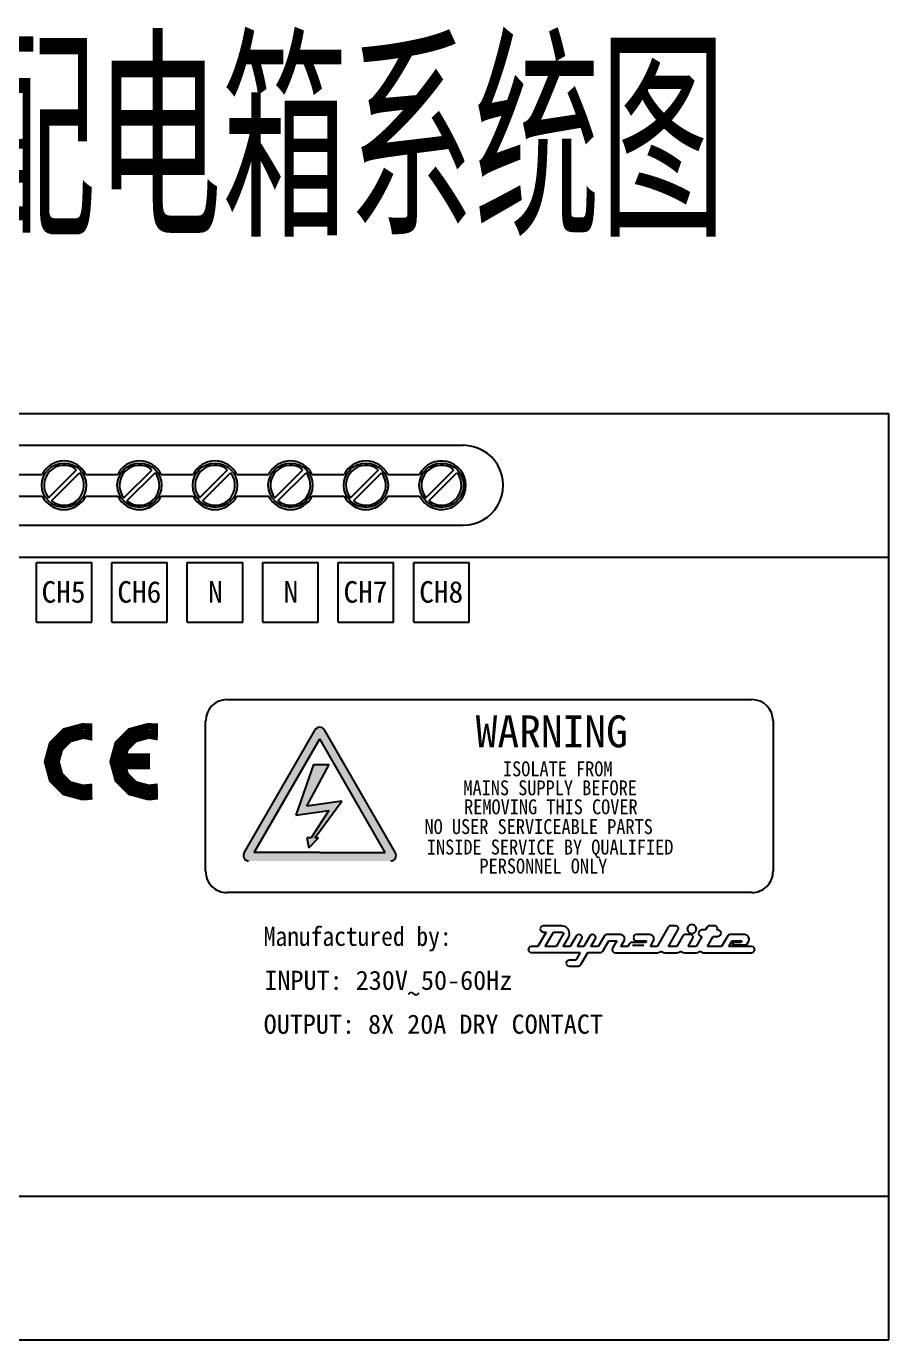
# Model space of a CAD drawing. Header units: millimetres. Extents: x -158656 to -149924, y -51573 to -51018.
# Drawn here: x -156723.7 to -156707.78, y -51266.54 to -51242.28 of the extents above; entities that cross this region are included whole.
import ezdxf

# ---------------------------------------------------------------- set-up
doc = ezdxf.new("R2010")
doc.units = ezdxf.units.MM
doc.header["$MEASUREMENT"] = 0
for name, color, linetype in [('kindalt-文字', 7, 'Continuous'), ('TKTEXT', 9, 'Continuous'), ('WIRING', 7, 'Continuous')]:
    doc.layers.add(name, color=color, linetype=linetype)
doc.styles.add('XD2008', font='xd-hzs.shx', dxfattribs={"width": 0.7, "bigfont": 'xd-hztxt.shx'})

# ---------------------------------------------------------------- blocks, each defined once
blk = doc.blocks.new('A$C3DF868BB')
at = {"layer": 'WIRING', "linetype": 'Continuous', "const_width": 0.0054}
for points in [[(0.02586, 0.04259), (0.0249, 0.04263), (0.02383, 0.0427), (0.02282, 0.04274), (0.01272, 0.04), (0.00554, 0.03281), (0.0028, 0.02272), (0.00554, 0.01263), (0.01272, 0.00545), (0.02282, 0.00271), (0.02388, 0.00273), (0.02498, 0.00281), (0.02595, 0.00293), (0.02585, 0.00695), (0.02485, 0.00684), (0.02383, 0.00675), (0.02282, 0.00672), (0.01474, 0.00891), (0.00899, 0.01465), (0.0068, 0.02272), (0.00899, 0.0308), (0.01474, 0.03655), (0.02282, 0.03874), (0.02382, 0.0387), (0.02487, 0.03858), (0.02585, 0.03839)], [(0.06435, 0.04264), (0.06338, 0.04268), (0.06231, 0.04276), (0.0613, 0.0428), (0.0512, 0.04006), (0.04402, 0.03287), (0.04128, 0.02278), (0.04402, 0.01269), (0.0512, 0.0055), (0.0613, 0.00277), (0.06237, 0.00279), (0.06346, 0.00286), (0.06443, 0.00298), (0.06432, 0.007), (0.06333, 0.00689), (0.06231, 0.00681), (0.0613, 0.00677), (0.05322, 0.00896), (0.04747, 0.01471), (0.04528, 0.02278), (0.04747, 0.03085), (0.05322, 0.03661), (0.0613, 0.0388), (0.0623, 0.03876), (0.06334, 0.03864), (0.06432, 0.03845)], [(0.04386, 0.02488), (0.05968, 0.02488), (0.05968, 0.02089), (0.04386, 0.02089)]]:
    blk.add_lwpolyline(points, close=True, dxfattribs=at)
at = {"layer": 'WIRING'}
blk.add_solid([(0.04386, 0.02488), (0.05968, 0.02488), (0.04386, 0.02089), (0.05968, 0.02089)], dxfattribs=at)

msp = doc.modelspace()

# ---------------------------------------------------------------- hatches: boundary and pattern name
at = {"layer": 'TKTEXT'}
h = msp.add_hatch(color=0, dxfattribs=at)
edge = h.paths.add_edge_path()
edge.add_ellipse((-156719.598, -51257.597), major_axis=(-0.0006, 0.0983), ratio=1, start_angle=59.6673, end_angle=179.4991)
edge.add_line((-156719.598, -51257.695), (-156718.287, -51257.699))
edge.add_line((-156718.287, -51257.699), (-156716.975, -51257.695))
edge.add_ellipse((-156716.975, -51257.597), major_axis=(0.0002, 0.0983), ratio=1, start_angle=180.276, end_angle=300.1077)
edge.add_line((-156716.89, -51257.548), (-156718.201, -51255.276))
edge.add_ellipse((-156718.287, -51255.325), major_axis=(0, 0.0983), ratio=1, start_angle=-60, end_angle=60)
edge.add_line((-156718.372, -51255.276), (-156719.683, -51257.548))
h.paths.add_polyline_path([(-156718.287, -51255.443), (-156717.077, -51257.538), (-156718.287, -51257.542), (-156719.496, -51257.538)], flags=16)
h.paths.add_polyline_path([(-156718.404, -51255.917), (-156718.112, -51255.917), (-156718.525, -51256.686), (-156717.877, -51256.591), (-156718.377, -51257.266), (-156718.309, -51257.266), (-156718.485, -51257.455), (-156718.525, -51257.266), (-156718.444, -51257.266), (-156718.12, -51256.767), (-156718.728, -51256.848)], flags=0)

# ---------------------------------------------------------------- linework, layer by layer
at = {"layer": 'TKTEXT', "color": 0}
for p, q in [((-156749.581, -51249.428), (-156707.783, -51249.428)), ((-156707.783, -51266.541), (-156707.783, -51249.428)), ((-156707.783, -51266.541), (-156707.783, -51249.428)), ((-156741.726, -51250.018), (-156715.638, -51250.018)), ((-156723.294, -51250.987), (-156722.776, -51250.468)), ((-156721.901, -51250.987), (-156721.382, -51250.468)), ((-156720.508, -51250.987), (-156719.989, -51250.468)), ((-156719.115, -51250.987), (-156718.596, -51250.468)), ((-156717.721, -51250.987), (-156717.202, -51250.468)), ((-156716.328, -51250.987), (-156715.809, -51250.468)), ((-156723.998, -51250.557), (-156723.409, -51250.557)), ((-156723.238, -51251.043), (-156722.719, -51250.525)), ((-156722.605, -51250.557), (-156722.016, -51250.557)), ((-156721.845, -51251.043), (-156721.326, -51250.525)), ((-156721.212, -51250.557), (-156720.622, -51250.557)), ((-156720.452, -51251.043), (-156719.933, -51250.525)), ((-156719.818, -51250.557), (-156719.229, -51250.557)), ((-156719.058, -51251.043), (-156718.539, -51250.525)), ((-156718.425, -51250.557), (-156717.836, -51250.557)), ((-156717.665, -51251.043), (-156717.146, -51250.525)), ((-156717.032, -51250.557), (-156716.443, -51250.557)), ((-156716.272, -51251.043), (-156715.753, -51250.525)), ((-156723.998, -51250.955), (-156723.409, -51250.955)), ((-156722.605, -51250.955), (-156722.016, -51250.955)), ((-156721.212, -51250.955), (-156720.622, -51250.955)), ((-156719.818, -51250.955), (-156719.229, -51250.955)), ((-156718.425, -51250.955), (-156717.836, -51250.955)), ((-156717.032, -51250.955), (-156716.443, -51250.955)), ((-156741.726, -51251.493), (-156715.638, -51251.493)), ((-156749.581, -51252.084), (-156707.783, -51252.084)), ((-156723.518, -51253.283), (-156723.518, -51252.182)), ((-156723.518, -51252.182), (-156722.495, -51252.182)), ((-156722.495, -51253.283), (-156722.495, -51252.182)), ((-156722.125, -51253.283), (-156722.125, -51252.182)), ((-156722.125, -51252.182), (-156721.102, -51252.182)), ((-156721.102, -51253.283), (-156721.102, -51252.182)), ((-156720.732, -51253.283), (-156720.732, -51252.182)), ((-156720.732, -51252.182), (-156719.709, -51252.182)), ((-156719.709, -51253.283), (-156719.709, -51252.182)), ((-156719.338, -51253.283), (-156719.338, -51252.182)), ((-156719.338, -51252.182), (-156718.316, -51252.182)), ((-156718.316, -51253.283), (-156718.316, -51252.182)), ((-156717.945, -51253.283), (-156717.945, -51252.182)), ((-156717.945, -51252.182), (-156716.922, -51252.182)), ((-156716.922, -51253.283), (-156716.922, -51252.182)), ((-156716.552, -51253.283), (-156716.552, -51252.182)), ((-156716.552, -51252.182), (-156715.529, -51252.182)), ((-156715.529, -51253.283), (-156715.529, -51252.182)), ((-156723.518, -51253.283), (-156722.495, -51253.283)), ((-156722.125, -51253.283), (-156721.102, -51253.283)), ((-156720.732, -51253.283), (-156719.709, -51253.283)), ((-156719.338, -51253.283), (-156718.316, -51253.283)), ((-156717.945, -51253.283), (-156716.922, -51253.283)), ((-156716.552, -51253.283), (-156715.529, -51253.283)), ((-156719.999, -51254.716), (-156710.31, -51254.716)), ((-156720.393, -51257.888), (-156720.393, -51255.109)), ((-156719.683, -51257.548), (-156718.372, -51255.276)), ((-156716.89, -51257.548), (-156718.201, -51255.276)), ((-156709.916, -51255.109), (-156709.916, -51257.888)), ((-156719.496, -51257.538), (-156718.287, -51255.443)), ((-156717.077, -51257.538), (-156718.287, -51255.443)), ((-156718.404, -51255.917), (-156718.728, -51256.848)), ((-156718.525, -51256.686), (-156718.112, -51255.917)), ((-156718.404, -51255.917), (-156718.112, -51255.917)), ((-156718.728, -51256.848), (-156718.12, -51256.767)), ((-156717.877, -51256.591), (-156718.525, -51256.686)), ((-156718.12, -51256.767), (-156718.444, -51257.266)), ((-156718.377, -51257.266), (-156717.877, -51256.591)), ((-156718.525, -51257.266), (-156718.485, -51257.455)), ((-156718.444, -51257.266), (-156718.525, -51257.266)), ((-156718.485, -51257.455), (-156718.309, -51257.266)), ((-156718.309, -51257.266), (-156718.377, -51257.266)), ((-156718.286, -51257.542), (-156719.496, -51257.538)), ((-156718.287, -51257.542), (-156717.077, -51257.538)), ((-156710.31, -51258.282), (-156719.999, -51258.282)), ((-156714.208, -51258.923), (-156714.216, -51258.952)), ((-156714.216, -51258.952), (-156714.208, -51258.981)), ((-156714.188, -51258.902), (-156714.208, -51258.923)), ((-156714.16, -51258.894), (-156714.188, -51258.902)), ((-156714.159, -51258.894), (-156714.16, -51258.894)), ((-156714.16, -51258.894), (-156714.159, -51258.894)), ((-156713.815, -51258.894), (-156714.16, -51258.894)), ((-156714.159, -51258.894), (-156714.159, -51258.894)), ((-156713.743, -51258.914), (-156713.815, -51258.894)), ((-156713.693, -51258.964), (-156713.743, -51258.914)), ((-156711.853, -51258.918), (-156712.059, -51259.275)), ((-156711.842, -51258.905), (-156711.853, -51258.918)), ((-156711.828, -51258.897), (-156711.842, -51258.905)), ((-156711.812, -51258.894), (-156711.828, -51258.897)), ((-156711.711, -51258.894), (-156711.812, -51258.894)), ((-156711.687, -51258.901), (-156711.711, -51258.894)), ((-156711.67, -51258.918), (-156711.687, -51258.901)), ((-156711.664, -51258.941), (-156711.67, -51258.918)), ((-156711.67, -51258.965), (-156711.667, -51258.957)), ((-156711.667, -51258.957), (-156711.665, -51258.949)), ((-156711.665, -51258.949), (-156711.664, -51258.941)), ((-156711.489, -51258.912), (-156711.501, -51258.954)), ((-156711.501, -51258.954), (-156711.489, -51258.996)), ((-156711.459, -51258.881), (-156711.489, -51258.912)), ((-156711.417, -51258.87), (-156711.459, -51258.881)), ((-156711.374, -51258.881), (-156711.417, -51258.87)), ((-156711.344, -51258.912), (-156711.374, -51258.881)), ((-156711.333, -51258.954), (-156711.344, -51258.912)), ((-156711.344, -51258.996), (-156711.333, -51258.954)), ((-156711.133, -51258.918), (-156711.162, -51258.971)), ((-156711.123, -51258.905), (-156711.133, -51258.918)), ((-156711.109, -51258.897), (-156711.123, -51258.905)), ((-156711.092, -51258.894), (-156711.109, -51258.897)), ((-156710.992, -51258.894), (-156711.092, -51258.894)), ((-156710.968, -51258.901), (-156710.992, -51258.894)), ((-156710.951, -51258.918), (-156710.968, -51258.901)), ((-156710.945, -51258.942), (-156710.951, -51258.918)), ((-156710.951, -51258.964), (-156710.948, -51258.956)), ((-156710.948, -51258.956), (-156710.946, -51258.949)), ((-156710.946, -51258.949), (-156710.945, -51258.942)), ((-156714.106, -51259.009), (-156714.258, -51259.275)), ((-156714.208, -51258.981), (-156714.188, -51259.001)), ((-156714.188, -51259.001), (-156714.16, -51259.009)), ((-156714.16, -51259.009), (-156714.159, -51259.009)), ((-156714.159, -51259.009), (-156714.158, -51259.009)), ((-156714.159, -51259.009), (-156714.159, -51259.009)), ((-156714.158, -51259.009), (-156714.106, -51259.009)), ((-156714.126, -51259.275), (-156713.971, -51259.009)), ((-156713.971, -51259.009), (-156713.815, -51259.009)), ((-156713.792, -51259.049), (-156713.923, -51259.275)), ((-156713.815, -51259.009), (-156713.802, -51259.013)), ((-156713.802, -51259.013), (-156713.792, -51259.022)), ((-156713.792, -51259.022), (-156713.789, -51259.036)), ((-156713.79, -51259.045), (-156713.792, -51259.049)), ((-156713.791, -51259.275), (-156713.692, -51259.108)), ((-156713.789, -51259.04), (-156713.79, -51259.045)), ((-156713.789, -51259.036), (-156713.789, -51259.04)), ((-156713.673, -51259.036), (-156713.693, -51258.964)), ((-156713.692, -51259.108), (-156713.682, -51259.085)), ((-156713.682, -51259.085), (-156713.676, -51259.061)), ((-156713.676, -51259.061), (-156713.673, -51259.036)), ((-156713.55, -51259.084), (-156713.662, -51259.275)), ((-156713.537, -51259.068), (-156713.55, -51259.084)), ((-156713.52, -51259.058), (-156713.537, -51259.068)), ((-156713.53, -51259.275), (-156713.451, -51259.141)), ((-156713.5, -51259.055), (-156713.52, -51259.058)), ((-156713.471, -51259.063), (-156713.5, -51259.055)), ((-156713.45, -51259.083), (-156713.471, -51259.063)), ((-156713.451, -51259.141), (-156713.446, -51259.132)), ((-156713.443, -51259.111), (-156713.45, -51259.083)), ((-156713.446, -51259.132), (-156713.443, -51259.122)), ((-156713.443, -51259.122), (-156713.443, -51259.111)), ((-156713.301, -51259.084), (-156713.411, -51259.275)), ((-156713.288, -51259.067), (-156713.301, -51259.084)), ((-156713.27, -51259.057), (-156713.288, -51259.067)), ((-156713.279, -51259.275), (-156713.2, -51259.141)), ((-156713.249, -51259.054), (-156713.27, -51259.057)), ((-156713.22, -51259.061), (-156713.249, -51259.054)), ((-156713.199, -51259.082), (-156713.22, -51259.061)), ((-156713.2, -51259.141), (-156713.195, -51259.132)), ((-156713.192, -51259.111), (-156713.199, -51259.082)), ((-156713.195, -51259.132), (-156713.192, -51259.122)), ((-156713.192, -51259.122), (-156713.192, -51259.111)), ((-156713.031, -51259.079), (-156713.145, -51259.275)), ((-156713.063, -51259.363), (-156712.951, -51259.173)), ((-156713.02, -51259.066), (-156713.031, -51259.079)), ((-156713.005, -51259.058), (-156713.02, -51259.066)), ((-156712.988, -51259.055), (-156713.005, -51259.058)), ((-156712.735, -51259.055), (-156712.988, -51259.055)), ((-156712.951, -51259.173), (-156712.801, -51259.173)), ((-156712.801, -51259.173), (-156712.879, -51259.307)), ((-156712.696, -51259.065), (-156712.735, -51259.055)), ((-156712.728, -51259.275), (-156712.668, -51259.174)), ((-156712.668, -51259.093), (-156712.696, -51259.065)), ((-156712.657, -51259.133), (-156712.668, -51259.093)), ((-156712.668, -51259.174), (-156712.662, -51259.161)), ((-156712.662, -51259.161), (-156712.658, -51259.147)), ((-156712.658, -51259.147), (-156712.657, -51259.133)), ((-156712.544, -51259.203), (-156712.559, -51259.212)), ((-156712.526, -51259.2), (-156712.544, -51259.203)), ((-156712.273, -51259.2), (-156712.526, -51259.2)), ((-156712.488, -51259.084), (-156712.496, -51259.114)), ((-156712.496, -51259.114), (-156712.488, -51259.143)), ((-156712.467, -51259.063), (-156712.488, -51259.084)), ((-156712.488, -51259.143), (-156712.467, -51259.165)), ((-156712.437, -51259.055), (-156712.467, -51259.063)), ((-156712.467, -51259.165), (-156712.437, -51259.173)), ((-156712.193, -51259.055), (-156712.437, -51259.055)), ((-156712.437, -51259.173), (-156712.256, -51259.173)), ((-156712.256, -51259.173), (-156712.273, -51259.2)), ((-156712.153, -51259.065), (-156712.193, -51259.055)), ((-156712.183, -51259.275), (-156712.125, -51259.173)), ((-156712.125, -51259.093), (-156712.153, -51259.065)), ((-156712.114, -51259.133), (-156712.125, -51259.093)), ((-156712.125, -51259.173), (-156712.119, -51259.16)), ((-156712.119, -51259.16), (-156712.116, -51259.147)), ((-156712.116, -51259.147), (-156712.114, -51259.133)), ((-156711.849, -51259.275), (-156711.67, -51258.965)), ((-156711.581, -51259.078), (-156711.695, -51259.275)), ((-156711.571, -51259.065), (-156711.581, -51259.078)), ((-156711.557, -51259.058), (-156711.571, -51259.065)), ((-156711.54, -51259.055), (-156711.557, -51259.058)), ((-156711.44, -51259.055), (-156711.54, -51259.055)), ((-156711.489, -51258.996), (-156711.459, -51259.027)), ((-156711.485, -51259.275), (-156711.399, -51259.125)), ((-156711.459, -51259.027), (-156711.417, -51259.038)), ((-156711.416, -51259.061), (-156711.44, -51259.055)), ((-156711.417, -51259.038), (-156711.374, -51259.027)), ((-156711.399, -51259.078), (-156711.416, -51259.061)), ((-156711.393, -51259.102), (-156711.399, -51259.078)), ((-156711.399, -51259.125), (-156711.396, -51259.117)), ((-156711.396, -51259.117), (-156711.393, -51259.11)), ((-156711.393, -51259.11), (-156711.393, -51259.102)), ((-156711.374, -51259.027), (-156711.344, -51258.996)), ((-156711.232, -51259.09), (-156711.34, -51259.275)), ((-156711.285, -51259), (-156711.293, -51259.03)), ((-156711.293, -51259.03), (-156711.285, -51259.06)), ((-156711.264, -51258.979), (-156711.285, -51259)), ((-156711.285, -51259.06), (-156711.264, -51259.082)), ((-156711.234, -51258.971), (-156711.264, -51258.979)), ((-156711.264, -51259.082), (-156711.234, -51259.09)), ((-156711.162, -51258.971), (-156711.234, -51258.971)), ((-156711.234, -51259.09), (-156711.232, -51259.09)), ((-156711.129, -51259.275), (-156711.022, -51259.09)), ((-156711.022, -51259.09), (-156710.945, -51259.09)), ((-156710.954, -51258.971), (-156710.951, -51258.964)), ((-156710.945, -51258.971), (-156710.954, -51258.971)), ((-156710.934, -51258.972), (-156710.945, -51258.971)), ((-156710.945, -51259.09), (-156710.934, -51259.088)), ((-156710.905, -51258.98), (-156710.934, -51258.972)), ((-156710.934, -51259.088), (-156710.905, -51259.08)), ((-156710.884, -51259.001), (-156710.905, -51258.98)), ((-156710.905, -51259.08), (-156710.884, -51259.059)), ((-156710.876, -51259.03), (-156710.884, -51259.001)), ((-156710.884, -51259.059), (-156710.876, -51259.03)), ((-156710.753, -51259.078), (-156710.868, -51259.275)), ((-156710.742, -51259.065), (-156710.753, -51259.078)), ((-156710.728, -51259.058), (-156710.742, -51259.065)), ((-156710.735, -51259.275), (-156710.675, -51259.173)), ((-156710.712, -51259.055), (-156710.728, -51259.058)), ((-156710.442, -51259.055), (-156710.712, -51259.055)), ((-156710.675, -51259.173), (-156710.497, -51259.173)), ((-156710.647, -51259.204), (-156710.67, -51259.245)), ((-156710.515, -51259.204), (-156710.647, -51259.204)), ((-156710.497, -51259.173), (-156710.515, -51259.204)), ((-156710.399, -51259.066), (-156710.442, -51259.055)), ((-156710.406, -51259.245), (-156710.368, -51259.181)), ((-156710.369, -51259.096), (-156710.399, -51259.066)), ((-156710.358, -51259.139), (-156710.369, -51259.096)), ((-156710.368, -51259.181), (-156710.362, -51259.167)), ((-156710.362, -51259.167), (-156710.359, -51259.153)), ((-156710.359, -51259.153), (-156710.358, -51259.139)), ((-156714.429, -51259.303), (-156714.437, -51259.332)), ((-156714.437, -51259.332), (-156714.429, -51259.361)), ((-156714.409, -51259.282), (-156714.429, -51259.303)), ((-156714.429, -51259.361), (-156714.409, -51259.381)), ((-156714.381, -51259.275), (-156714.409, -51259.282)), ((-156714.409, -51259.381), (-156714.381, -51259.389)), ((-156714.258, -51259.275), (-156714.381, -51259.275)), ((-156714.381, -51259.389), (-156713.477, -51259.389)), ((-156713.923, -51259.275), (-156714.126, -51259.275)), ((-156713.662, -51259.275), (-156713.791, -51259.275)), ((-156713.477, -51259.389), (-156713.557, -51259.526)), ((-156713.411, -51259.275), (-156713.53, -51259.275)), ((-156713.469, -51259.611), (-156713.339, -51259.389)), ((-156713.339, -51259.389), (-156713.108, -51259.389)), ((-156713.145, -51259.275), (-156713.279, -51259.275)), ((-156713.108, -51259.389), (-156713.09, -51259.386)), ((-156713.09, -51259.386), (-156713.075, -51259.377)), ((-156713.075, -51259.377), (-156713.063, -51259.363)), ((-156712.886, -51259.326), (-156712.887, -51259.336)), ((-156712.887, -51259.336), (-156712.879, -51259.364)), ((-156712.883, -51259.316), (-156712.886, -51259.326)), ((-156712.879, -51259.307), (-156712.883, -51259.316)), ((-156712.879, -51259.364), (-156712.859, -51259.385)), ((-156712.859, -51259.385), (-156712.83, -51259.392)), ((-156712.83, -51259.392), (-156712.062, -51259.392)), ((-156712.601, -51259.275), (-156712.728, -51259.275)), ((-156712.57, -51259.224), (-156712.601, -51259.275)), ((-156712.559, -51259.212), (-156712.57, -51259.224)), ((-156712.301, -51259.261), (-156712.513, -51259.261)), ((-156712.059, -51259.275), (-156712.183, -51259.275)), ((-156712.062, -51259.392), (-156712.061, -51259.392)), ((-156712.061, -51259.392), (-156712.06, -51259.392)), ((-156712.06, -51259.392), (-156712.059, -51259.392)), ((-156712.059, -51259.392), (-156712.03, -51259.388)), ((-156712.03, -51259.388), (-156712.003, -51259.377)), ((-156712.003, -51259.377), (-156711.98, -51259.36)), ((-156711.98, -51259.36), (-156711.963, -51259.377)), ((-156711.963, -51259.377), (-156711.942, -51259.388)), ((-156711.942, -51259.388), (-156711.918, -51259.392)), ((-156711.918, -51259.392), (-156711.917, -51259.392)), ((-156711.917, -51259.392), (-156711.916, -51259.392)), ((-156711.916, -51259.392), (-156711.915, -51259.392)), ((-156711.915, -51259.392), (-156711.699, -51259.392)), ((-156711.695, -51259.275), (-156711.849, -51259.275)), ((-156711.699, -51259.392), (-156711.698, -51259.392)), ((-156711.698, -51259.392), (-156711.697, -51259.392)), ((-156711.697, -51259.392), (-156711.667, -51259.388)), ((-156711.697, -51259.392), (-156711.697, -51259.392)), ((-156711.667, -51259.388), (-156711.64, -51259.377)), ((-156711.64, -51259.377), (-156711.616, -51259.36)), ((-156711.616, -51259.36), (-156711.6, -51259.377)), ((-156711.6, -51259.377), (-156711.578, -51259.388)), ((-156711.578, -51259.388), (-156711.555, -51259.392)), ((-156711.555, -51259.392), (-156711.554, -51259.392)), ((-156711.554, -51259.392), (-156711.553, -51259.392)), ((-156711.553, -51259.392), (-156711.552, -51259.392)), ((-156711.552, -51259.392), (-156711.343, -51259.392)), ((-156711.34, -51259.275), (-156711.485, -51259.275)), ((-156711.343, -51259.392), (-156711.342, -51259.392)), ((-156711.342, -51259.392), (-156711.341, -51259.392)), ((-156711.341, -51259.392), (-156711.34, -51259.392)), ((-156711.34, -51259.392), (-156711.311, -51259.388)), ((-156711.311, -51259.388), (-156711.284, -51259.377)), ((-156711.284, -51259.377), (-156711.261, -51259.36)), ((-156711.261, -51259.36), (-156711.244, -51259.377)), ((-156711.244, -51259.377), (-156711.223, -51259.388)), ((-156711.223, -51259.388), (-156711.199, -51259.392)), ((-156711.199, -51259.392), (-156711.198, -51259.392)), ((-156711.198, -51259.392), (-156711.197, -51259.392)), ((-156711.197, -51259.392), (-156710.317, -51259.392)), ((-156711.197, -51259.392), (-156711.197, -51259.392)), ((-156710.868, -51259.275), (-156711.129, -51259.275)), ((-156710.317, -51259.275), (-156710.735, -51259.275)), ((-156710.67, -51259.245), (-156710.406, -51259.245)), ((-156710.316, -51259.275), (-156710.317, -51259.275)), ((-156710.317, -51259.392), (-156710.316, -51259.392)), ((-156710.316, -51259.275), (-156710.316, -51259.275)), ((-156710.316, -51259.275), (-156710.316, -51259.275)), ((-156710.286, -51259.283), (-156710.316, -51259.275)), ((-156710.316, -51259.392), (-156710.286, -51259.384)), ((-156710.316, -51259.392), (-156710.316, -51259.392)), ((-156710.316, -51259.392), (-156710.316, -51259.392)), ((-156710.265, -51259.304), (-156710.286, -51259.283)), ((-156710.286, -51259.384), (-156710.265, -51259.363)), ((-156710.257, -51259.333), (-156710.265, -51259.304)), ((-156710.265, -51259.363), (-156710.257, -51259.333)), ((-156713.728, -51259.554), (-156713.736, -51259.582)), ((-156713.736, -51259.582), (-156713.728, -51259.611)), ((-156713.709, -51259.533), (-156713.728, -51259.554)), ((-156713.728, -51259.611), (-156713.709, -51259.631)), ((-156713.68, -51259.526), (-156713.709, -51259.533)), ((-156713.709, -51259.631), (-156713.68, -51259.638)), ((-156713.557, -51259.526), (-156713.68, -51259.526)), ((-156713.68, -51259.638), (-156713.517, -51259.638)), ((-156713.517, -51259.638), (-156713.499, -51259.635)), ((-156713.499, -51259.635), (-156713.482, -51259.626)), ((-156713.482, -51259.626), (-156713.469, -51259.611)), ((-156749.581, -51263.886), (-156707.783, -51263.886)), ((-156749.581, -51266.541), (-156707.783, -51266.541))]:
    msp.add_line(p, q, dxfattribs=at)
for centre, major_axis, start_param, end_param in [((-156715.638, -51250.756), (0.001, 0.738), 3.142506, 6.284099), ((-156723.007, -51250.756), (0.001, 0.409), -1.568884, 4.714301), ((-156723.007, -51250.756), (0.001, 0.369), -0.674897, 2.250528), ((-156723.007, -51250.756), (0, 0.449), -1.111129, 1.111129), ((-156721.614, -51250.756), (-0.002, 0.409), 4.708152, 10.991337), ((-156721.614, -51250.756), (-0.002, 0.369), -0.68189, 2.243536), ((-156721.614, -51250.756), (0, 0.449), -1.111129, 1.111129), ((-156720.22, -51250.756), (0.001, 0.409), -1.568884, 4.714301), ((-156720.22, -51250.756), (0.001, 0.369), -0.674897, 2.250528), ((-156720.22, -51250.756), (0, 0.449), -1.111129, 1.111129), ((-156718.827, -51250.756), (-0.002, 0.409), 4.708152, 10.991337), ((-156718.827, -51250.756), (-0.001, 0.369), -0.67962, 2.245805), ((-156718.827, -51250.756), (0, 0.449), -1.111129, 1.111129), ((-156717.434, -51250.756), (0, 0.409), -1.570784, 4.712401), ((-156717.434, -51250.756), (0.001, 0.369), -0.674897, 2.250528), ((-156717.434, -51250.756), (0.003, 0.449), -1.103958, 1.1183), ((-156716.04, -51250.756), (0.001, 0.409), -1.568884, 4.714301), ((-156716.04, -51250.756), (0.001, 0.369), -0.674897, 2.250528), ((-156716.04, -51250.756), (0.002, 0.449), 2.032913, 7.398909), ((-156723.007, -51250.756), (0, 0.369), 2.463535, 5.388961), ((-156721.614, -51250.756), (0, 0.369), 2.465533, 5.390958), ((-156720.22, -51250.756), (0, 0.369), 2.463535, 5.388961), ((-156718.827, -51250.756), (0, 0.369), 2.463535, 5.388961), ((-156717.434, -51250.756), (-0.001, 0.369), 2.461325, 5.386751), ((-156716.04, -51250.756), (0, 0.369), 2.463535, 5.388961), ((-156723.007, -51250.756), (0, 0.449), 2.030464, 4.252722), ((-156721.614, -51250.756), (0, 0.449), 2.030464, 4.252722), ((-156720.22, -51250.756), (0, 0.449), 2.030464, 4.252722), ((-156718.827, -51250.756), (0, 0.449), 2.030464, 4.252722), ((-156717.434, -51250.756), (-0.004, 0.449), 2.020339, 4.244742), ((-156719.999, -51255.109), (-0.001, 0.393), -0.003184, 1.567612), ((-156710.31, -51255.109), (0.001, 0.393), -1.567612, 0.003184), ((-156718.287, -51255.325), (0.0024, 0.0983), -1.02285, 1.071545), ((-156719.598, -51257.597), (-0.0005, 0.0983), 1.041688, 3.133146), ((-156716.975, -51257.597), (0.0005, 0.0983), 3.150039, 5.241497), ((-156719.999, -51257.888), (0, 0.393), 1.570967, 3.141764), ((-156710.31, -51257.888), (-0.002, 0.393), 3.136886, 4.707683)]:
    msp.add_ellipse(centre, major_axis=major_axis, ratio=1, start_param=start_param, end_param=end_param, dxfattribs=at)

# ---------------------------------------------------------------- block references
at = {"layer": 'TKTEXT', "color": 0, "xscale": 31.4719651934516, "yscale": 31.47196521209262, "zscale": 31.47196520729033}
msp.add_blockref('A$C3DF868BB', (-156723.384, -51256.579), dxfattribs=at)

# ---------------------------------------------------------------- texts
at = {"layer": 'kindalt-文字', "ltscale": 2, "style": 'XD2008', "width": 0.7}
msp.add_text('4#fgAL1夜景照明配电箱系统图', height=3.5, dxfattribs=at).set_placement((-156744.806, -51246.165))
at = {"layer": 'TKTEXT', "color": 0}
for s, height, p in [('CH5', 0.3981, (-156723.422, -51252.925)), ('CH6', 0.3981, (-156722.023, -51252.925)), ('N', 0.398, (-156720.347, -51252.925)), ('N', 0.398, (-156718.953, -51252.925)), ('CH7', 0.3981, (-156717.848, -51252.925)), ('CH8', 0.3981, (-156716.45, -51252.925)), ('WARNING', 0.5901, (-156715.408, -51255.597)), ('INPUT: 230V 50-60Hz', 0.35406, (-156719.308, -51260.078)), ('~', 0.354, (-156716.673, -51260.326)), ('OUTPUT: 8X 20A DRY CONTACT', 0.35406, (-156719.321, -51260.888))]:
    msp.add_text(s, height=height, dxfattribs=at).set_placement(p)
at = {"layer": 'TKTEXT', "color": 0, "width": 0.9}
for s, height, p in [('ISOLATE FROM', 0.27538, (-156714.904, -51256.132)), ('MAINS SUPPLY BEFORE', 0.27538, (-156715.634, -51256.483)), ('REMOVING THIS COVER', 0.27538, (-156715.621, -51256.834)), ('NO USER SERVICEABLE PARTS', 0.27538, (-156716.352, -51257.199)), ('INSIDE SERVICE BY QUALIFIED', 0.27538, (-156716.309, -51257.577)), ('PERSONNEL ONLY', 0.27538, (-156715.338, -51257.928)), ('Manufactured by:', 0.35406, (-156719.32, -51259.265))]:
    msp.add_text(s, height=height, dxfattribs=at).set_placement(p)

doc.saveas('drawing.dxf')
